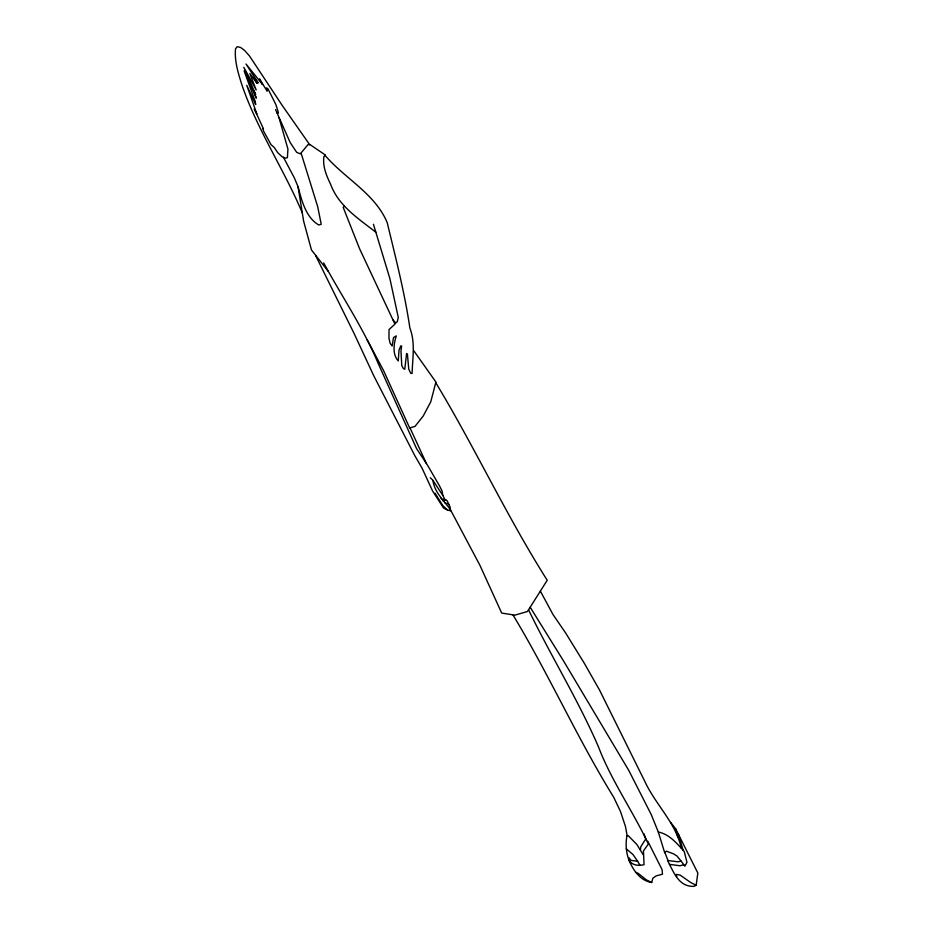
<?xml version="1.0" encoding="UTF-8"?>
<svg xmlns="http://www.w3.org/2000/svg" width="933" height="933" viewBox="0 0 933 933"><rect width="100%" height="100%" fill="white"/><g stroke="black" fill="none" stroke-linecap="round" stroke-linejoin="round"><path stroke-width="1.4" d="M430.323 477.719L432.947 480.367C434.393 492.554 444.201 500.648 450.534 509.919L479.959 565.386L501.709 613.086L514.911 615.139L527.46 611.5L547.228 580.279C506.724 516.311 474.862 447.443 435.746 382.67M643.199 854.698L636.842 844.482L628.224 835.665L626.941 835.723C625.378 844.365 626.113 852.482 629.017 860.296C632.247 865.509 638.627 866.022 644.05 864.681L643.443 850.919L648.342 844.05C633.052 811.255 611.477 780.979 598.426 746.75C578.017 699.633 550.855 655.934 528.544 609.785M450.534 509.919L450.452 510.771L447.63 510.118L443.572 508.088L432.55 490.91L422.171 468.401L414.719 455.456L373.795 375.836L354.12 333.548L315.646 255.572M640.4 850.033L640.819 846.721L645.776 838.954L644.003 833.845M530.177 607.22L563.509 660.891L628.795 770.448L651.269 814.649L658.313 832.026C669.206 834.067 677.136 843.584 684.262 851.596L686.956 862.314L684.88 866.197L681.207 861.217L677.883 861.754L667.527 860.518C673.533 871.667 678.489 887.05 693.977 886.35L696.17 885.277L697.826 873.008L675.679 828.854L670.652 822.381M629.017 860.296C633.204 870.232 640.213 880.705 651.677 882.513L652.855 878.21L656.144 875.889L662.465 874.221L662.092 869.661L647.782 841.216M448.866 504.473L447.292 501.021L446.091 499.785L445.286 500.216L442.802 495.446L442.125 491.178L439.525 485.918L427.815 465.695L416.538 448.551L377.725 362.377C362.995 327.471 341.653 296.134 323.669 262.931M450.103 508.893L450.231 507.155L448.365 503.808L445.053 503.039M275.562 109.558L290.14 142.457L296.682 152.336L300.309 153.863L308.065 144.568L310.153 144.708L325.267 154.948L323.868 156.814C322.585 166.436 326.457 175.766 330.609 184.233C338.469 205.855 358.4 218.66 375.824 232.165M344.405 206.17L343.216 207.429L359.578 248.738L394.962 324.136L389.038 329.524L388.968 338.422L390.216 343.484L392.163 345.956L393.504 337.559L396.28 335.915C393.703 343.659 392.245 354.598 398.263 360.931L399.021 350.12L400.758 345.933L401.622 345.98L400.968 351.076L401.761 365.514L403.359 368.523L404.77 369.281L406.59 353.467L407.441 354.272L408.747 369.106L410.765 373.375L412.094 373.445C412.526 358.109 415.535 342.738 409.855 327.891C404.595 292.321 395.615 257.601 387.23 222.707C375.159 193.621 344.72 178.471 324.987 155.31M658.313 832.026L664.704 852.75L666.29 851.153L673.206 853.707L676.868 855.911L681.207 861.217M443.28 501.161L445.286 500.216M683.831 864.774L679.959 865.754L669.404 864.355M639.98 865.253L637.612 861.264L631.058 860.389L628.865 857.66M635.478 872.238L638.23 873.381L646.266 879.807L651.677 882.513M696.17 885.277L690.595 882.443L680.169 875.096L676.46 874.419L676.612 876.787M277.008 112.928L278.221 113.255L278.279 112.182L275.911 104.683L267.946 88.775L266.476 87.889L267.141 91.177L259.479 78.885L262.523 84.53L246.009 64.015L258.231 82.944L253.741 77.509L257.088 83.41L249.857 73.509L256.178 89.953L243.816 67.304L255.654 94.49L253.554 90.629L256.342 98.187L244.154 70.931L255.187 101.359L255.712 104.554L246.767 85.335L256.808 113.908L254.266 108.834L263.433 128.766L262.849 128.544L263.572 131.063L271.025 144.65L274.279 147.507L277.637 152.569L281.813 156.511L285.206 158.155L287.399 157.642L287.924 149.058L279.014 117.628M626.265 848.832L633.029 854.558L637.612 861.264M328.241 271.34L311.47 249.974L303.61 221.063L298.082 186.833L294.303 177.806L283.469 157.315M447.63 510.118L442.662 505.383L435.058 493.219M441.006 498.304L442.778 500.135L443.956 498.98L445.146 500.286M442.802 495.446L432.947 480.367M392.758 319.459L395.697 323.016L397.295 321.663L398.274 317.43L389.901 278.617L373.433 224.258M413.657 350.575L435.909 382.04L430.766 401.82L423.185 416.083L414.987 426.428L409.634 427.932L383.545 370.529L367.112 339.705M309.663 144.673L282.291 105.546L249.449 55.91L244.516 50.359L240.667 47.501L237.297 46.65L235.536 48.738C234.358 61.1 238.288 73.509 242.055 85.346C257.368 129.92 284.017 169.479 302.28 212.806M512.928 614.824C548.872 674.326 577.142 738.026 613.716 797.283L620.527 811.57L625.437 826.44L627.174 835.711M668.016 860.576L664.914 852.54M540.37 591.114L552.989 614.509L565.69 633.064L584.49 663.561L599.639 690.245L644.971 781.737C655.701 804.794 675.83 822.836 681.358 848.272M409.984 427.839L426.439 463.549M301.149 153.269L317.686 206.659L321.232 224.305L318.748 224.981C305.814 217.424 301.662 200.455 298.082 186.833M678.268 833.717L683.178 850.36M675.679 828.854L677.836 837.006"/></g></svg>
